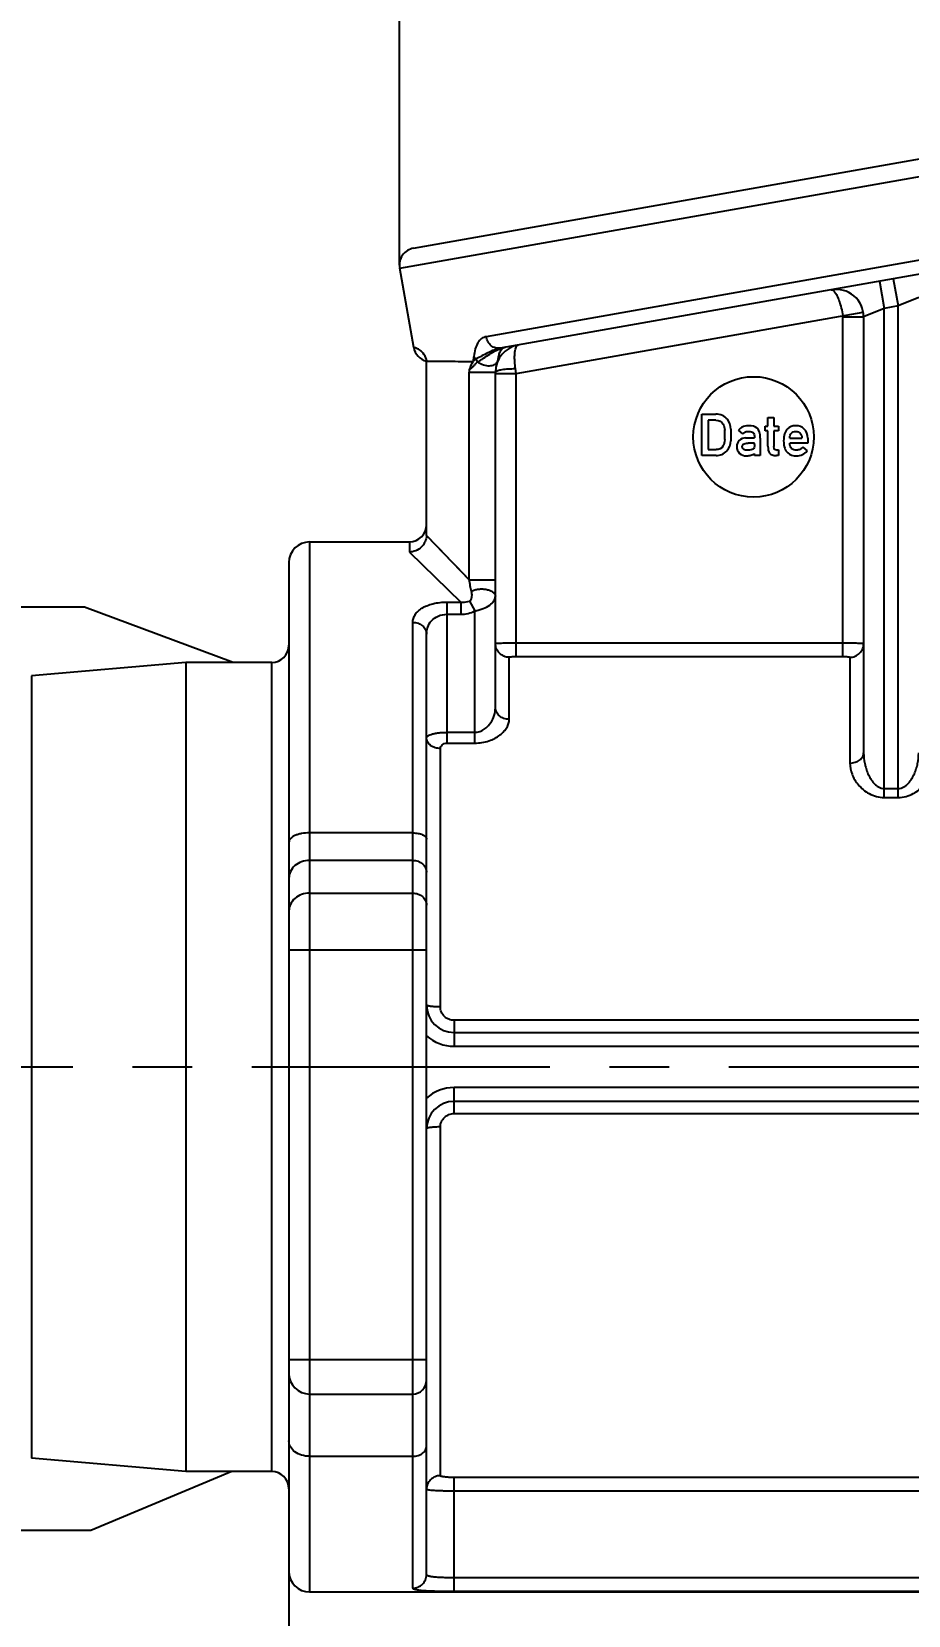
# Model space of a CAD drawing. Header units: millimetres. Extents: x 0 to 420, y 0 to 297.
# Drawn here: x 217.5 to 242.97, y 138.15 to 184.15 of the extents above; entities that cross this region are included whole.
import ezdxf
from ezdxf.enums import TextEntityAlignment as Align

# ---------------------------------------------------------------- set-up
doc = ezdxf.new("R2010")
doc.units = ezdxf.units.MM
doc.header["$LTSCALE"] = 23.1
doc.linetypes.add('CENTER', pattern=[0.6, 0.375, -0.075, 0.075, -0.075])
doc.layers.get('0').update_dxf_attribs({"linetype": 'CONTINUOUS'})
doc.layers.add('STARTBEZUEGE', color=7, linetype='CONTINUOUS')
doc.styles.get("Standard").update_dxf_attribs({"font": 'arial.ttf'})
doc.styles.add('TEXTSTYLE_3', font='arial.ttf')
doc.styles.add('TEXTSTYLE_6', font='symbol_asme.ttf')
doc.dimstyles.new('DIMSTYLE_1', dxfattribs={"dimtxt": 3, "dimasz": 3.3, "dimexe": 1.5, "dimexo": 0, "dimgap": 0.75, "dimtad": 1, "dimdec": 3, "dimdsep": 46, "dimtxsty": 'STANDARD', "dimblk": '_FILLED', "dimblk1": '_FILLED', "dimblk2": '_FILLED', "dimcen": 0.09, "dimadec": 3, "dimazin": 2, "dimtol": 1, "dimtp": 1, "dimtm": 1, "dimtfac": 0.6, "dimtdec": 3, "dimtofl": 0, "dimtmove": 0, "dimatfit": 3, "dimldrblk": '_FILLED', "dimfxl": 1, "dimtolj": 1, "dimarcsym": 0})
doc.dimstyles.new('DIMSTYLE_11', dxfattribs={"dimtxt": 3, "dimasz": 3.3, "dimexe": 1.5, "dimexo": 0, "dimgap": 0.75, "dimtad": 1, "dimdec": 0, "dimdsep": 46, "dimtxsty": 'STANDARD', "dimblk": '_FILLED', "dimblk1": '_FILLED', "dimblk2": '_FILLED', "dimcen": 0.09, "dimadec": 3, "dimazin": 2, "dimtp": 0.2, "dimtm": 0.2, "dimtfac": 1, "dimtdec": 0, "dimtofl": 0, "dimtmove": 0, "dimatfit": 3, "dimldrblk": '_FILLED', "dimfxl": 1, "dimtolj": 1, "dimarcsym": 0})
doc.dimstyles.new('DIMSTYLE_12', dxfattribs={"dimtxt": 3, "dimasz": 3.3, "dimexe": 1.5, "dimexo": 0, "dimgap": 0.75, "dimtad": 1, "dimdec": 0, "dimdsep": 46, "dimtxsty": 'STANDARD', "dimblk": '_FILLED', "dimblk1": '_FILLED', "dimblk2": '_FILLED', "dimcen": 0.09, "dimadec": 3, "dimazin": 2, "dimtp": 0.3, "dimtm": 0.3, "dimtfac": 1, "dimtdec": 0, "dimtofl": 0, "dimtmove": 0, "dimatfit": 3, "dimldrblk": '_FILLED', "dimfxl": 1, "dimtolj": 1, "dimarcsym": 0})
doc.dimstyles.new('DIMSTYLE_4', dxfattribs={"dimtxt": 3, "dimasz": 3.3, "dimexe": 1.5, "dimexo": 0, "dimgap": 0.75, "dimtad": 1, "dimdec": 3, "dimdsep": 46, "dimtxsty": 'STANDARD', "dimblk": '_FILLED', "dimblk1": '_FILLED', "dimblk2": '_FILLED', "dimcen": 0.09, "dimadec": 3, "dimazin": 2, "dimtol": 1, "dimtp": 0.2, "dimtm": 0.2, "dimtfac": 0.6, "dimtdec": 3, "dimtofl": 0, "dimtmove": 0, "dimatfit": 3, "dimldrblk": '_FILLED', "dimfxl": 1, "dimtolj": 1, "dimarcsym": 0})
doc.dimstyles.new('DIMSTYLE_9', dxfattribs={"dimtxt": 3, "dimasz": 3.3, "dimexe": 1.5, "dimexo": 0, "dimgap": 0.75, "dimtad": 1, "dimdec": 3, "dimdsep": 46, "dimtxsty": 'STANDARD', "dimblk": '_FILLED', "dimblk1": '_FILLED', "dimblk2": '_FILLED', "dimcen": 0.09, "dimadec": 3, "dimazin": 2, "dimtol": 1, "dimtp": 0.3, "dimtm": 0.3, "dimtfac": 0.6, "dimtdec": 3, "dimtofl": 0, "dimtmove": 0, "dimatfit": 3, "dimldrblk": '_FILLED', "dimfxl": 1, "dimtolj": 1, "dimarcsym": 0})

# ---------------------------------------------------------------- blocks, each defined once
blk = doc.blocks.new('_FILLED')
at = {"color": 0, "linetype": 'BYBLOCK'}
blk.add_solid([(0, 0), (-1, 0.152), (-1, -0.152)], dxfattribs=at)
blk = doc.blocks.new('*D0')
at = {"color": 2, "linetype": 'CONTINUOUS'}
for p, q in [((201.273, 164.846), (201.273, 217.58)), ((296.773, 168.987), (296.773, 217.58)), ((201.273, 216.08), (249.023, 216.08)), ((296.773, 216.08), (249.023, 216.08))]:
    blk.add_line(p, q, dxfattribs=at)
at = {"color": 2, "linetype": 'CONTINUOUS', "xscale": 3.3, "yscale": 3.3, "zscale": 3.3, "rotation": 180}
blk.add_blockref('_FILLED', (201.273, 216.08), dxfattribs=at)
at = {"color": 2, "linetype": 'CONTINUOUS', "xscale": 3.3, "yscale": 3.3, "zscale": 3.3}
blk.add_blockref('_FILLED', (296.773, 216.08), dxfattribs=at)
at = {"color": 2, "linetype": 'CONTINUOUS', "style": 'TEXTSTYLE_3'}
for s, p in [('+1', (253.099, 219.38)), ('-1', (252.785, 216.98))]:
    blk.add_text(s, height=1.8, dxfattribs=at).set_placement(p, align=Align.CENTER)
at = {"color": 2, "linetype": 'CONTINUOUS'}
blk.add_text('95.5', height=3, dxfattribs=at).set_placement((247.591, 217.58), align=Align.CENTER)
blk = doc.blocks.new('*D3')
at = {"color": 2, "linetype": 'CONTINUOUS'}
for p, q in [((179.273, 167.436), (179.273, 188.858)), ((179.273, 188.858), (179.273, 154.024)), ((187.273, 167.436), (177.773, 167.436)), ((200.273, 167.436), (189.273, 167.436)), ((219.037, 167.436), (202.273, 167.436)), ((223.349, 165.83), (219.037, 167.436)), ((224.315, 165.83), (223.349, 165.83)), ((179.273, 135.612), (179.273, 154.024)), ((223.319, 142.33), (219.215, 140.612)), ((223.847, 142.33), (223.319, 142.33)), ((187.273, 140.612), (177.773, 140.612)), ((179.273, 140.612), (179.273, 135.612)), ((200.273, 140.612), (189.273, 140.612)), ((219.215, 140.612), (202.273, 140.612))]:
    blk.add_line(p, q, dxfattribs=at)
at = {"color": 2, "linetype": 'CONTINUOUS', "xscale": 3.3, "yscale": 3.3, "zscale": 3.3}
for p, rotation in [((179.273, 167.436), 270), ((179.273, 140.612), 90)]:
    blk.add_blockref('_FILLED', p, dxfattribs=dict(at, rotation=rotation))
at = {"color": 2, "linetype": 'CONTINUOUS'}
for s, height, style, p in [('+0.2', 1.8, 'TEXTSTYLE_3', (175.973, 183.9)), ('-0.2', 1.8, 'TEXTSTYLE_3', (178.373, 183.9)), ('⌀', 3, 'TEXTSTYLE_6', (177.773, 171.748))]:
    blk.add_text(s, height=height, rotation=90, dxfattribs=dict(at, style=style)).set_placement(p)
blk.add_text('23.5', height=3, rotation=90, dxfattribs=at).set_placement((177.773, 175.748))
blk = doc.blocks.new('*D8')
at = {"color": 2, "linetype": 'CONTINUOUS'}
for p, q in [((201.273, 149.625), (201.273, 123.253)), ((224.973, 139.43), (224.973, 123.253)), ((201.273, 124.753), (213.123, 124.753)), ((224.973, 124.753), (213.123, 124.753))]:
    blk.add_line(p, q, dxfattribs=at)
at = {"color": 2, "linetype": 'CONTINUOUS', "xscale": 3.3, "yscale": 3.3, "zscale": 3.3, "rotation": 180}
blk.add_blockref('_FILLED', (201.273, 124.753), dxfattribs=at)
at = {"color": 2, "linetype": 'CONTINUOUS', "xscale": 3.3, "yscale": 3.3, "zscale": 3.3}
blk.add_blockref('_FILLED', (224.973, 124.753), dxfattribs=at)
at = {"color": 2, "linetype": 'CONTINUOUS', "style": 'TEXTSTYLE_3'}
for s, p in [('+0.2', (217.199, 128.053)), ('-0.2', (216.885, 125.653))]:
    blk.add_text(s, height=1.8, dxfattribs=at).set_placement(p, align=Align.CENTER)
at = {"color": 2, "linetype": 'CONTINUOUS'}
blk.add_text('23.7', height=3, dxfattribs=at).set_placement((210.644, 126.253), align=Align.CENTER)
blk = doc.blocks.new('*D9')
at = {"color": 2, "linetype": 'CONTINUOUS'}
for p, q in [((201.273, 149.625), (201.273, 114.253)), ((266.273, 139.33), (266.273, 114.253)), ((201.273, 115.753), (233.773, 115.753)), ((266.273, 115.753), (233.773, 115.753))]:
    blk.add_line(p, q, dxfattribs=at)
at = {"color": 2, "linetype": 'CONTINUOUS', "xscale": 3.3, "yscale": 3.3, "zscale": 3.3, "rotation": 180}
blk.add_blockref('_FILLED', (201.273, 115.753), dxfattribs=at)
at = {"color": 2, "linetype": 'CONTINUOUS', "xscale": 3.3, "yscale": 3.3, "zscale": 3.3}
blk.add_blockref('_FILLED', (266.273, 115.753), dxfattribs=at)
at = {"color": 2, "linetype": 'CONTINUOUS', "style": 'TEXTSTYLE_3'}
for s, p in [('+0.3', (236.104, 119.053)), ('-0.3', (235.79, 116.653))]:
    blk.add_text(s, height=1.8, dxfattribs=at).set_placement(p, align=Align.CENTER)
at = {"color": 2, "linetype": 'CONTINUOUS'}
blk.add_text('65', height=3, dxfattribs=at).set_placement((231.294, 117.253), align=Align.CENTER)
blk = doc.blocks.new('*D11')
at = {"color": 2, "linetype": 'CONTINUOUS'}
for p, q in [((201.273, 164.846), (201.273, 199.58)), ((228.184, 177.372), (228.184, 199.58)), ((201.273, 198.08), (214.729, 198.08)), ((228.184, 198.08), (214.729, 198.08))]:
    blk.add_line(p, q, dxfattribs=at)
at = {"color": 2, "linetype": 'CONTINUOUS', "xscale": 3.3, "yscale": 3.3, "zscale": 3.3, "rotation": 180}
blk.add_blockref('_FILLED', (201.273, 198.08), dxfattribs=at)
at = {"color": 2, "linetype": 'CONTINUOUS', "xscale": 3.3, "yscale": 3.3, "zscale": 3.3}
blk.add_blockref('_FILLED', (228.184, 198.08), dxfattribs=at)
at = {"color": 2, "linetype": 'CONTINUOUS'}
for s, p in [('(', (211.701, 198.83)), (')', (217.756, 198.83)), ('27', (214.729, 198.83))]:
    blk.add_text(s, height=3, dxfattribs=at).set_placement(p, align=Align.CENTER)
blk = doc.blocks.new('*D12')
at = {"color": 2, "linetype": 'CONTINUOUS'}
for p, q in [((201.273, 164.846), (201.273, 208.58)), ((259.143, 180.235), (259.143, 208.58)), ((201.273, 207.08), (230.208, 207.08)), ((259.143, 207.08), (230.208, 207.08))]:
    blk.add_line(p, q, dxfattribs=at)
at = {"color": 2, "linetype": 'CONTINUOUS', "xscale": 3.3, "yscale": 3.3, "zscale": 3.3, "rotation": 180}
blk.add_blockref('_FILLED', (201.273, 207.08), dxfattribs=at)
at = {"color": 2, "linetype": 'CONTINUOUS', "xscale": 3.3, "yscale": 3.3, "zscale": 3.3}
blk.add_blockref('_FILLED', (259.143, 207.08), dxfattribs=at)
at = {"color": 2, "linetype": 'CONTINUOUS'}
for s, p in [('(', (227.18, 207.83)), ('58', (230.208, 207.83)), (')', (233.236, 207.83))]:
    blk.add_text(s, height=3, dxfattribs=at).set_placement(p, align=Align.CENTER)

msp = doc.modelspace()

# ---------------------------------------------------------------- linework, layer by layer
at = {"color": 9, "linetype": 'CONTINUOUS'}
for p, q in [((228.1915, 177.2853), (258.7206, 182.6684)), ((259.1373, 180.3049), (230.7041, 175.2913)), ((242.1343, 176.9006), (242.2732, 176.1127)), ((242.5343, 176.9711), (242.6732, 176.1833)), ((242.6732, 176.1833), (242.2732, 176.1127)), ((243.2732, 176.4301), (242.6732, 176.1833)), ((242.6732, 161.9061), (242.6732, 176.1833)), ((231.5732, 174.226), (241.661, 176.005)), ((241.0732, 166.0032), (241.0732, 175.8659)), ((241.0732, 175.8659), (241.6732, 175.8659)), ((242.2732, 176.1128), (241.6732, 175.8659)), ((242.2732, 161.9061), (242.2732, 176.1127)), ((231.5732, 174.226), (231.5551, 174.3637)), ((230.2136, 168.2317), (230.2136, 174.2613)), ((230.2136, 174.2613), (230.9732, 174.2613)), ((230.9732, 174.226), (231.5732, 174.226)), ((231.5732, 166.0032), (231.5732, 174.226)), ((225.5732, 169.3299), (225.5732, 138.8299)), ((228.4732, 169.3299), (228.4732, 169.0346)), ((228.9728, 169.5154), (230.2136, 168.2317)), ((229.0395, 169.4469), (229.116, 169.3672)), ((228.4732, 169.0346), (229.969, 167.5838)), ((229.3025, 169.1743), (229.4145, 169.0584)), ((229.5407, 168.9279), (229.6823, 168.7814)), ((230.2136, 168.2317), (230.9732, 168.2317)), ((229.5732, 163.486), (229.5732, 167.5838)), ((229.5732, 167.5838), (229.969, 167.5838)), ((229.969, 167.5838), (229.969, 167.2296)), ((230.2193, 167.612), (230.3732, 167.3269)), ((228.5732, 138.9424), (228.5732, 166.9929)), ((229.5732, 167.2296), (229.969, 167.2296)), ((230.3732, 163.486), (230.3732, 167.3269)), ((231.5732, 166.4007), (241.0732, 166.4007)), ((224.4732, 142.3299), (224.4732, 165.8299)), ((231.3732, 164.1774), (231.3732, 165.9796)), ((231.5732, 166.0032), (241.0732, 166.0032)), ((241.2732, 165.9796), (241.2732, 162.9071)), ((217.4982, 165.4384), (217.4982, 142.7214)), ((229.5732, 163.7995), (230.3732, 163.7995)), ((229.3732, 155.8219), (229.3732, 163.3293)), ((229.5732, 163.486), (230.3732, 163.486)), ((242.2732, 162.167), (242.6732, 162.167)), ((242.2732, 161.9061), (242.6732, 161.9061)), ((228.5732, 160.8786), (225.5732, 160.8786)), ((228.5732, 160.0803), (225.5732, 160.0803)), ((225.5732, 159.1284), (228.5732, 159.1284)), ((224.9732, 157.483), (228.9732, 157.483)), ((229.7732, 155.4348), (229.7732, 154.6799)), ((250.3075, 155.4348), (229.7732, 155.4348)), ((229.7732, 154.6799), (251.1498, 154.6799)), ((229.7732, 152.7251), (229.7732, 153.4799)), ((251.1498, 153.4799), (229.7732, 153.4799)), ((229.7732, 152.7251), (250.3075, 152.7251)), ((229.3732, 142.207), (229.3732, 152.338)), ((224.9732, 145.5799), (228.9732, 145.5799)), ((225.5732, 142.771), (228.5732, 142.771)), ((229.7732, 138.8424), (229.7732, 142.1567)), ((250.3075, 142.1567), (229.7732, 142.1567)), ((250.3075, 141.7592), (229.7732, 141.7592)), ((262.4732, 139.2421), (229.7732, 139.2421)), ((262.4732, 138.8424), (229.7732, 138.8424))]:
    msp.add_line(p, q, dxfattribs=at)
at = {"color": 7, "linetype": 'CONTINUOUS'}
for p, q in [((228.5971, 177.8645), (258.1413, 183.074)), ((258.8129, 179.8415), (231.1134, 174.9573)), ((228.5982, 174.9791), (228.1915, 177.2853)), ((241.6732, 175.8659), (241.6732, 163.2013)), ((228.9732, 174.5799), (228.9835, 174.5818)), ((228.9732, 169.5348), (228.9732, 174.5804)), ((230.9732, 164.514), (230.9732, 174.2613)), ((236.9683, 171.8405), (236.9683, 173.0405)), ((236.9683, 173.0405), (237.3751, 173.0405)), ((237.1524, 172.8692), (237.1524, 172.0117)), ((237.3751, 172.8692), (237.1524, 172.8692)), ((237.6352, 172.3061), (237.6352, 172.5791)), ((237.814, 172.6005), (237.814, 172.2708)), ((238.1608, 172.4678), (238.0366, 172.5748)), ((238.8095, 172.5609), (238.8095, 172.6969)), ((238.8095, 172.6969), (238.8919, 172.6969)), ((238.8919, 172.5609), (238.8095, 172.5609)), ((238.8919, 172.6969), (238.8919, 172.9431)), ((238.8919, 172.9431), (239.0632, 172.9431)), ((238.8919, 172.1081), (238.8919, 172.5609)), ((239.0632, 172.9431), (239.0632, 172.6969)), ((239.0632, 172.6969), (239.1949, 172.6969)), ((239.0632, 172.5609), (239.0632, 172.0974)), ((239.1949, 172.5609), (239.0632, 172.5609)), ((239.1949, 172.6969), (239.1949, 172.5609)), ((238.2411, 172.3489), (238.5001, 172.3489)), ((238.5001, 172.2023), (238.3171, 172.2023)), ((238.5001, 172.1595), (238.5001, 172.2023)), ((238.6693, 172.3436), (238.6693, 171.8405)), ((239.5246, 172.3457), (239.8778, 172.3457)), ((240.0523, 172.2023), (239.5246, 172.2023)), ((239.9089, 172.0781), (240.0352, 171.9711)), ((240.0523, 172.3436), (240.0523, 172.2023)), ((237.3858, 171.8405), (236.9683, 171.8405)), ((237.1524, 172.0117), (237.3858, 172.0117)), ((238.5001, 171.8405), (238.5001, 171.8983)), ((238.6693, 171.8405), (238.5001, 171.8405)), ((239.1949, 171.8405), (239.1392, 171.8405)), ((239.1424, 172), (239.1681, 172.001)), ((239.1681, 172.001), (239.1949, 172.0032)), ((239.1949, 172.0032), (239.1949, 171.8405)), ((225.5732, 169.3299), (228.4732, 169.3299)), ((224.9732, 168.7299), (224.9732, 139.4299)), ((228.9732, 139.3394), (228.9732, 166.6542)), ((221.9732, 165.8299), (217.4982, 165.4384)), ((221.9732, 165.8299), (221.9732, 142.3299)), ((224.4732, 165.8299), (221.9732, 165.8299)), ((229.7732, 155.0799), (251.1498, 155.0799)), ((251.1498, 153.0799), (229.7732, 153.0799)), ((225.5732, 144.5799), (228.5732, 144.5799)), ((221.9732, 142.3299), (217.4982, 142.7214)), ((224.4732, 142.3299), (221.9732, 142.3299)), ((225.5732, 138.8299), (265.7732, 138.8299))]:
    msp.add_line(p, q, dxfattribs=at)
at = {"color": 9, "linetype": 'CONTINUOUS'}
for points in [[(241.6849, 175.8707), (241.6761, 175.8671), (241.6732, 175.8659)], [(229.8406, 168.6176), (230.0174, 168.4341), (230.2136, 168.2317)]]:
    msp.add_lwpolyline(points, dxfattribs=at)
at = {"color": 7, "linetype": 'CONTINUOUS'}
msp.add_circle((238.4732, 172.3799), 1.75, dxfattribs=at)
for centre, radius, start, end in [((228.6839, 177.3721), 0.5, 100, 190), ((240.8732, 175.8659), 0.8, 0, 99.57864), ((229.0906, 175.066), 0.5, 190, 256.42182), ((231.7732, 174.2613), 0.8, 100, 180), ((228.4732, 169.8299), 0.5, 270, 360), ((225.5732, 168.7299), 0.6, 90, 180), ((228.4835, 169.5346), 0.4897, 357.75012, 0.02101), ((224.4732, 166.3299), 0.5, 270, 360), ((229.7732, 155.8799), 0.8, 180, 270), ((229.7732, 152.2799), 0.8, 90, 180), ((225.5732, 145.1799), 0.6, 180, 270), ((228.5732, 144.9799), 0.4, 270, 360), ((224.4732, 141.8299), 0.5, 0, 90), ((225.5732, 139.4299), 0.6, 180, 270)]:
    msp.add_arc(centre, radius, start, end, dxfattribs=at)
at = {"color": 9, "linetype": 'CONTINUOUS'}
for centre, radius, start, end in [((240.8732, 175.8659), 0.2, 359.99824, 10), ((231.4065, 174.1474), 0.8485, 100.02646, 105.29578), ((228.503, 174.4968), 0.4875, 12.31314, 15.62375), ((228.5068, 174.4977), 0.4835, 9.99852, 12.30416), ((231.3844, 174.2613), 1.1708, 176.6621, 179.99978), ((229.7732, 155.8799), 1.2, 228.18969, 270), ((229.7732, 152.2799), 1.2, 90, 131.81031)]:
    msp.add_arc(centre, radius, start, end, dxfattribs=at)
for points, knots in [([(240.7339, 176.6537), (240.7414, 176.655), (240.7581, 176.6542), (240.7729, 176.647), (240.7802, 176.6425)], [0, 0, 0, 0, 0.468354, 1, 1, 1, 1]), ([(240.7802, 176.6425), (240.7823, 176.6413), (240.7908, 176.6356), (240.7987, 176.629), (240.8044, 176.6235)], [0, 0, 0, 0, 0.2313707, 1, 1, 1, 1]), ([(240.8044, 176.6235), (240.8065, 176.6216), (240.8153, 176.6129), (240.8234, 176.6036), (240.8293, 176.5962)], [0, 0, 0, 0, 0.2332619, 1, 1, 1, 1]), ([(240.8293, 176.5962), (240.8564, 176.5622), (240.9064, 176.4725), (240.9697, 176.3132), (241.0268, 176.1174), (241.057, 175.9752), (241.0701, 175.9006)], [0, 0, 0, 0, 0.1760103, 0.4119789, 0.6935609, 1, 1, 1, 1]), ([(230.7041, 175.2913), (230.6574, 175.2831), (230.56, 175.244), (230.4487, 175.1132), (230.3798, 174.9281), (230.356, 174.7883), (230.3424, 174.7136)], [0, 0, 0, 0, 0.1955212, 0.4158237, 0.6869032, 1, 1, 1, 1]), ([(231.1134, 174.9573), (231.0689, 174.9495), (230.973, 174.955), (230.8445, 175.0248), (230.7478, 175.1423), (230.7131, 175.2403), (230.7041, 175.2913)], [0, 0, 0, 0, 0.232789, 0.4759849, 0.7332276, 1, 1, 1, 1]), ([(228.9725, 174.6281), (228.954, 174.6941), (228.9032, 174.79), (228.8089, 174.8802), (228.742, 174.9244), (228.6902, 174.9497), (228.6549, 174.963), (228.6329, 174.97), (228.6206, 174.9735), (228.6112, 174.9761), (228.6043, 174.9774), (228.6006, 174.979), (228.5984, 174.9788), (228.5982, 174.9791)], [0, 0, 0, 0, 0.3827955, 0.5839013, 0.7248764, 0.8292552, 0.9058293, 0.9350553, 0.9586572, 0.976837, 0.9897337, 0.9974378, 1, 1, 1, 1]), ([(231.1134, 174.9573), (231.0519, 174.9465), (230.9288, 174.9078), (230.754, 174.8222), (230.5814, 174.7332), (230.4668, 174.6742), (230.4127, 174.6435)], [0, 0, 0, 0, 0.2433319, 0.4982577, 0.7576323, 1, 1, 1, 1]), ([(230.4542, 174.5577), (230.4833, 174.5746), (230.5422, 174.6101), (230.6595, 174.6878), (230.8064, 174.788), (230.9876, 174.8959), (231.1171, 174.948), (231.1827, 174.9658)], [0, 0, 0, 0, 0.1201517, 0.2462502, 0.5038532, 0.7568675, 1, 1, 1, 1]), ([(231.0332, 174.5653), (231.0468, 174.5985), (231.0605, 174.6736), (231.0824, 174.7853), (231.1244, 174.8905), (231.1757, 174.946), (231.2051, 174.9631)], [0, 0, 0, 0, 0.2424121, 0.5112238, 0.7703732, 1, 1, 1, 1]), ([(231.5551, 174.3637), (231.549, 174.409), (231.5398, 174.497), (231.532, 174.6241), (231.5317, 174.7396), (231.5384, 174.8401), (231.5519, 174.9229), (231.5691, 174.9795), (231.5873, 175.0133), (231.6045, 175.0359), (231.6226, 175.0471), (231.6346, 175.0492)], [0, 0, 0, 0, 0.1907143, 0.3695587, 0.5315423, 0.6725346, 0.7895783, 0.8812758, 0.9179619, 0.9490967, 1, 1, 1, 1]), ([(230.2156, 174.3295), (230.2353, 174.3418), (230.2771, 174.3732), (230.3323, 174.4334), (230.3906, 174.4981), (230.4329, 174.5384), (230.4542, 174.5577)], [0, 0, 0, 0, 0.2103579, 0.4709447, 0.7388894, 1, 1, 1, 1]), ([(230.3424, 174.7136), (230.3402, 174.7019), (230.3321, 174.6538), (230.3261, 174.6053), (230.323, 174.5685)], [0, 0, 0, 0, 0.2431257, 1, 1, 1, 1]), ([(230.4127, 174.6435), (230.4058, 174.6494), (230.3811, 174.6714), (230.3575, 174.6949), (230.3423, 174.7136)], [0, 0, 0, 0, 0.2719422, 1, 1, 1, 1]), ([(230.4542, 174.5577), (230.4513, 174.5653), (230.4393, 174.5947), (230.4249, 174.6232), (230.4127, 174.6435)], [0, 0, 0, 0, 0.2561498, 1, 1, 1, 1]), ([(230.4542, 174.5577), (230.5062, 174.5223), (230.6188, 174.4685), (230.769, 174.4423), (230.88, 174.4531), (230.9488, 174.4759), (231.0025, 174.513), (231.0258, 174.5474), (231.0332, 174.5653)], [0, 0, 0, 0, 0.2935322, 0.5748884, 0.7000522, 0.8113209, 0.9097075, 1, 1, 1, 1]), ([(230.9781, 174.2745), (230.9839, 174.2822), (231.005, 174.2958), (231.0459, 174.3114), (231.1029, 174.326), (231.2051, 174.3443), (231.3576, 174.3593), (231.4863, 174.3637), (231.5551, 174.3641)], [0, 0, 0, 0, 0.0487913, 0.1230209, 0.223007, 0.346641, 0.6506225, 1, 1, 1, 1]), ([(230.9732, 174.2614), (230.9732, 174.2625), (230.9736, 174.2672), (230.9759, 174.2716), (230.9781, 174.2745)], [0, 0, 0, 0, 0.2328047, 1, 1, 1, 1]), ([(230.2802, 167.8947), (230.2673, 167.9462), (230.2413, 168.0578), (230.2209, 168.1707), (230.2136, 168.2317)], [0, 0, 0, 0, 0.4637143, 1, 1, 1, 1]), ([(230.2802, 167.8947), (230.3094, 167.912), (230.3763, 167.94), (230.4859, 167.9627), (230.6028, 167.9674), (230.7173, 167.9534), (230.8198, 167.9221), (230.9021, 167.8756), (230.9584, 167.8164), (230.9732, 167.7675), (230.9732, 167.7452)], [0, 0, 0, 0, 0.1273214, 0.2693438, 0.4181729, 0.5646737, 0.7001222, 0.8179511, 0.9160539, 1, 1, 1, 1]), ([(228.5732, 166.9929), (228.5732, 167.0309), (228.5841, 167.1087), (228.6347, 167.2195), (228.7194, 167.3211), (228.8374, 167.4103), (228.9869, 167.4845), (229.2319, 167.562), (229.4344, 167.5838), (229.5732, 167.5838)], [0, 0, 0, 0, 0.089287, 0.1818397, 0.2829919, 0.3972495, 0.5273391, 0.6735499, 1, 1, 1, 1]), ([(229.969, 167.5838), (229.9899, 167.581), (230.0739, 167.5741), (230.1612, 167.5866), (230.2193, 167.612)], [0, 0, 0, 0, 0.2492274, 1, 1, 1, 1]), ([(230.2193, 167.612), (230.2334, 167.6182), (230.2572, 167.6378), (230.2774, 167.6757), (230.2882, 167.7141), (230.2948, 167.7638), (230.2937, 167.8245), (230.2859, 167.8719), (230.2802, 167.8947)], [0, 0, 0, 0, 0.1494761, 0.2856815, 0.41275, 0.5351583, 0.7720176, 1, 1, 1, 1]), ([(230.3732, 167.3269), (230.4154, 167.3344), (230.4976, 167.353), (230.647, 167.4008), (230.8025, 167.4791), (230.9317, 167.6005), (230.9732, 167.701), (230.9732, 167.7452)], [0, 0, 0, 0, 0.1655693, 0.3246496, 0.605817, 0.8293116, 1, 1, 1, 1]), ([(228.5732, 166.9929), (228.6249, 166.9929), (228.7272, 166.9762), (228.8596, 166.903), (228.9509, 166.7908), (228.9732, 166.6986), (228.9732, 166.6542)], [0, 0, 0, 0, 0.2688538, 0.5270211, 0.7693982, 1, 1, 1, 1]), ([(228.9732, 166.6542), (228.9732, 166.7219), (228.9947, 166.8612), (229.1075, 167.0533), (229.3097, 167.1957), (229.4823, 167.2296), (229.5732, 167.2296)], [0, 0, 0, 0, 0.219925, 0.4477498, 0.7046035, 1, 1, 1, 1]), ([(229.969, 167.2296), (230.0389, 167.2296), (230.179, 167.2445), (230.3117, 167.2937), (230.3732, 167.3269)], [0, 0, 0, 0, 0.5000797, 1, 1, 1, 1]), ([(230.9732, 166.3763), (230.9732, 166.3776), (230.9782, 166.3799), (230.9861, 166.3817), (231.0009, 166.3841), (231.0205, 166.3862), (231.0457, 166.3884), (231.0889, 166.3913), (231.1542, 166.3943), (231.2439, 166.3971), (231.3464, 166.3991), (231.4575, 166.4004), (231.5341, 166.4007), (231.5732, 166.4007)], [0, 0, 0, 0, 0.0063735, 0.0212868, 0.0453622, 0.078497, 0.1204365, 0.170798, 0.2948198, 0.4458974, 0.6182496, 0.805417, 1, 1, 1, 1]), ([(231.3732, 165.9796), (231.3212, 165.9796), (231.2161, 166.0002), (231.0832, 166.0884), (230.994, 166.2202), (230.9732, 166.3247), (230.9732, 166.3763)], [0, 0, 0, 0, 0.251, 0.5013708, 0.7509392, 1, 1, 1, 1]), ([(241.0732, 166.4007), (241.1122, 166.4007), (241.1888, 166.4004), (241.2999, 166.3991), (241.4023, 166.3971), (241.4921, 166.3943), (241.5574, 166.3913), (241.6006, 166.3884), (241.6258, 166.3863), (241.6454, 166.3841), (241.6602, 166.3817), (241.6681, 166.3798), (241.6732, 166.3776), (241.6732, 166.3763)], [0, 0, 0, 0, 0.1945049, 0.3815536, 0.5539088, 0.7050114, 0.8290726, 0.8794616, 0.9214212, 0.9545931, 0.9786905, 0.993623, 1, 1, 1, 1]), ([(241.2732, 165.9796), (241.3252, 165.9796), (241.4302, 166.0002), (241.5631, 166.0884), (241.6523, 166.2202), (241.6732, 166.3247), (241.6732, 166.3763)], [0, 0, 0, 0, 0.251, 0.5013708, 0.7509392, 1, 1, 1, 1]), ([(231.3732, 165.9796), (231.3732, 165.9817), (231.3791, 165.9864), (231.3907, 165.9898), (231.4096, 165.9939), (231.4457, 165.9985), (231.501, 166.0023), (231.5479, 166.0032), (231.5732, 166.0032)], [0, 0, 0, 0, 0.0308156, 0.0920377, 0.1862343, 0.3104382, 0.6288072, 1, 1, 1, 1]), ([(241.0732, 166.0032), (241.0984, 166.0032), (241.1453, 166.0023), (241.2007, 165.9985), (241.2368, 165.9939), (241.2557, 165.9898), (241.2673, 165.9864), (241.2732, 165.9817), (241.2732, 165.9796)], [0, 0, 0, 0, 0.3710044, 0.6893943, 0.813634, 0.9078764, 0.9691561, 1, 1, 1, 1]), ([(230.3732, 163.7995), (230.4231, 163.7995), (230.5214, 163.8162), (230.6502, 163.8813), (230.7544, 163.9697), (230.8605, 164.1011), (230.9476, 164.2826), (230.9732, 164.4387), (230.9732, 164.514)], [0, 0, 0, 0, 0.1463437, 0.2862317, 0.4183888, 0.5439374, 0.7792431, 1, 1, 1, 1]), ([(231.3732, 164.1774), (231.3214, 164.1774), (231.2192, 164.1941), (231.087, 164.2667), (230.9955, 164.3781), (230.9732, 164.4699), (230.9732, 164.514)], [0, 0, 0, 0, 0.269545, 0.5280288, 0.7701356, 1, 1, 1, 1]), ([(228.9732, 163.6377), (228.9732, 163.6488), (228.9841, 163.6747), (229.021, 163.704), (229.076, 163.7309), (229.1496, 163.7544), (229.2395, 163.7739), (229.3428, 163.7884), (229.4556, 163.7974), (229.5335, 163.7995), (229.5732, 163.7995)], [0, 0, 0, 0, 0.0516038, 0.1206812, 0.2145479, 0.334077, 0.4771469, 0.6396736, 0.8162341, 1, 1, 1, 1]), ([(230.3732, 163.486), (230.512, 163.486), (230.7738, 163.5277), (231.0571, 163.6728), (231.2212, 163.822), (231.307, 163.9366), (231.3603, 164.0555), (231.3732, 164.138), (231.3732, 164.1774)], [0, 0, 0, 0, 0.3143437, 0.5887729, 0.707411, 0.8140845, 0.9106015, 1, 1, 1, 1]), ([(229.3732, 163.3293), (229.3216, 163.3293), (229.2206, 163.3443), (229.0889, 163.4098), (228.9964, 163.5112), (228.9732, 163.597), (228.9732, 163.6377)], [0, 0, 0, 0, 0.279036, 0.5419732, 0.7804426, 1, 1, 1, 1]), ([(229.3732, 163.3293), (229.3732, 163.3483), (229.3825, 163.3886), (229.4242, 163.4406), (229.4907, 163.4772), (229.5446, 163.486), (229.5732, 163.486)], [0, 0, 0, 0, 0.2026908, 0.4274188, 0.6937715, 1, 1, 1, 1]), ([(241.2732, 162.9071), (241.3248, 162.9071), (241.4252, 162.9212), (241.5564, 162.9832), (241.6494, 163.0796), (241.6732, 163.1625), (241.6732, 163.2013)], [0, 0, 0, 0, 0.2839436, 0.549262, 0.7859091, 1, 1, 1, 1]), ([(241.2732, 162.9071), (241.2732, 162.7978), (241.3212, 162.5673), (241.4769, 162.3101), (241.6592, 162.1288), (241.8345, 162.0098), (242.0426, 161.9264), (242.1955, 161.9061), (242.2732, 161.9061)], [0, 0, 0, 0, 0.2111758, 0.4434202, 0.5705075, 0.7059101, 0.8498689, 1, 1, 1, 1]), ([(241.6732, 163.2013), (241.6732, 163.0996), (241.6896, 162.9454), (241.7407, 162.745), (241.7958, 162.5959), (241.8696, 162.4516), (241.9506, 162.3399), (242.0313, 162.2617), (242.1021, 162.2115), (242.1836, 162.1759), (242.2432, 162.167), (242.2732, 162.167)], [0, 0, 0, 0, 0.2356594, 0.3560841, 0.4784344, 0.603034, 0.7305183, 0.7958417, 0.8624872, 0.9306595, 1, 1, 1, 1]), ([(242.6732, 162.167), (242.7031, 162.167), (242.7628, 162.1759), (242.8442, 162.2116), (242.9151, 162.2617), (242.9958, 162.34), (243.0768, 162.4517), (243.1506, 162.5959), (243.2056, 162.7451), (243.2568, 162.9454), (243.2732, 163.0996), (243.2732, 163.2013)], [0, 0, 0, 0, 0.0693336, 0.1375129, 0.204175, 0.2695308, 0.3970151, 0.5216106, 0.64395, 0.764361, 1, 1, 1, 1]), ([(242.6732, 161.9061), (242.7509, 161.9061), (242.9038, 161.9264), (243.1119, 162.0098), (243.2872, 162.1288), (243.4695, 162.3101), (243.6252, 162.5673), (243.6732, 162.7978), (243.6732, 162.9071)], [0, 0, 0, 0, 0.1501018, 0.2940689, 0.4294904, 0.5565803, 0.7888219, 1, 1, 1, 1]), ([(225.5732, 160.8786), (225.4963, 160.8786), (225.3835, 160.8693), (225.2425, 160.8364), (225.1517, 160.8039), (225.0765, 160.7642), (225.0194, 160.7185), (224.9823, 160.6673), (224.9732, 160.629), (224.9732, 160.6112)], [0, 0, 0, 0, 0.3268905, 0.478069, 0.6153655, 0.7357778, 0.838144, 0.9242391, 1, 1, 1, 1]), ([(228.5732, 160.8786), (228.6244, 160.8786), (228.7209, 160.8706), (228.8332, 160.8398), (228.9043, 160.8024), (228.9424, 160.7719), (228.9671, 160.7378), (228.9732, 160.7122), (228.9732, 160.7003)], [0, 0, 0, 0, 0.3270508, 0.6151769, 0.7356482, 0.8380646, 0.924202, 1, 1, 1, 1]), ([(225.5732, 160.0803), (225.4955, 160.0803), (225.3415, 160.0544), (225.1428, 159.9417), (225.0062, 159.7694), (224.9732, 159.6287), (224.9732, 159.5606)], [0, 0, 0, 0, 0.2663474, 0.5234003, 0.7667651, 1, 1, 1, 1]), ([(228.5732, 160.0803), (228.625, 160.0803), (228.7276, 160.063), (228.8601, 159.9879), (228.9512, 159.873), (228.9732, 159.7792), (228.9732, 159.7338)], [0, 0, 0, 0, 0.2663474, 0.5234003, 0.7667651, 1, 1, 1, 1]), ([(225.5732, 159.1284), (225.4955, 159.1284), (225.3415, 159.1025), (225.1428, 158.9898), (225.0062, 158.8176), (224.9732, 158.6768), (224.9732, 158.6088)], [0, 0, 0, 0, 0.2663474, 0.5234003, 0.7667651, 1, 1, 1, 1]), ([(228.5732, 159.1284), (228.625, 159.1284), (228.7276, 159.1112), (228.8601, 159.036), (228.9512, 158.9212), (228.9732, 158.8274), (228.9732, 158.782)], [0, 0, 0, 0, 0.2663474, 0.5234003, 0.7667651, 1, 1, 1, 1]), ([(229.3732, 155.8219), (229.3221, 155.8219), (229.2276, 155.8245), (229.1166, 155.834), (229.0445, 155.8463), (229.0111, 155.8546), (228.9912, 155.8625), (228.9801, 155.8684), (228.9732, 155.8754), (228.9732, 155.8799)], [0, 0, 0, 0, 0.3723556, 0.6892616, 0.8121088, 0.9052235, 0.9399314, 0.9667248, 1, 1, 1, 1]), ([(229.7732, 155.4348), (229.7218, 155.4348), (229.618, 155.4543), (229.4852, 155.539), (229.3946, 155.6677), (229.3732, 155.7709), (229.3732, 155.8219)], [0, 0, 0, 0, 0.2510783, 0.501627, 0.7512572, 1, 1, 1, 1]), ([(229.3732, 152.338), (229.3732, 152.3889), (229.3946, 152.4921), (229.4851, 152.6208), (229.618, 152.7055), (229.7218, 152.7251), (229.7732, 152.7251)], [0, 0, 0, 0, 0.2486423, 0.4982573, 0.7488194, 1, 1, 1, 1]), ([(229.3732, 152.338), (229.3221, 152.338), (229.2276, 152.3354), (229.1166, 152.3259), (229.0445, 152.3136), (229.0111, 152.3053), (228.9912, 152.2974), (228.9801, 152.2915), (228.9732, 152.2845), (228.9732, 152.2799)], [0, 0, 0, 0, 0.3723555, 0.6892614, 0.8121086, 0.9052234, 0.9399313, 0.9667247, 1, 1, 1, 1]), ([(225.5732, 142.771), (225.4958, 142.771), (225.345, 142.7924), (225.148, 142.8859), (225.0292, 143.0115), (224.9812, 143.1272), (224.9732, 143.1867), (224.9732, 143.2159)], [0, 0, 0, 0, 0.2825861, 0.5470464, 0.7835854, 0.8934245, 1, 1, 1, 1]), ([(228.5732, 142.771), (228.6248, 142.771), (228.7253, 142.7852), (228.8566, 142.8478), (228.9494, 142.945), (228.9732, 143.0284), (228.9732, 143.0676)], [0, 0, 0, 0, 0.2830873, 0.5480166, 0.7849752, 1, 1, 1, 1]), ([(229.3732, 142.207), (229.3212, 142.207), (229.2162, 142.1865), (229.0833, 142.0986), (228.9941, 141.9671), (228.9732, 141.8628), (228.9732, 141.8113)], [0, 0, 0, 0, 0.2512598, 0.5017388, 0.7511999, 1, 1, 1, 1]), ([(229.7732, 142.1567), (229.7227, 142.1567), (229.6288, 142.1586), (229.5182, 142.1659), (229.4457, 142.176), (229.4119, 142.1832), (229.3916, 142.1903), (229.3803, 142.1958), (229.3732, 142.2026), (229.3732, 142.207)], [0, 0, 0, 0, 0.3698632, 0.6872275, 0.8110966, 0.9052188, 0.9402185, 0.9671141, 1, 1, 1, 1]), ([(229.7732, 141.7592), (229.7211, 141.7592), (229.619, 141.7598), (229.4707, 141.7623), (229.3341, 141.7665), (229.2144, 141.7722), (229.116, 141.7794), (229.0433, 141.7875), (228.9988, 141.7962), (228.9786, 141.8036), (228.9732, 141.809), (228.9732, 141.8113)], [0, 0, 0, 0, 0.1936988, 0.3799669, 0.5515953, 0.7020719, 0.8256934, 0.9179244, 0.9757008, 0.9915045, 1, 1, 1, 1]), ([(228.5732, 138.9424), (228.6252, 138.9424), (228.7302, 138.963), (228.8632, 139.0513), (228.9523, 139.1832), (228.9732, 139.2878), (228.9732, 139.3394)], [0, 0, 0, 0, 0.2508853, 0.5012085, 0.7508242, 1, 1, 1, 1]), ([(229.7732, 138.8424), (229.6181, 138.8424), (229.3934, 138.8439), (229.1083, 138.8515), (228.9521, 138.8589), (228.8426, 138.8672), (228.7736, 138.8742), (228.7142, 138.8824), (228.6651, 138.8914), (228.6258, 138.9021), (228.5944, 138.9139), (228.5732, 138.9307), (228.5732, 138.9424)], [0, 0, 0, 0, 0.3817399, 0.5529182, 0.7018686, 0.7663083, 0.8233392, 0.8725487, 0.913653, 0.9465184, 0.9712806, 1, 1, 1, 1]), ([(229.7732, 139.2421), (229.7209, 139.2421), (229.6185, 139.2427), (229.4697, 139.2455), (229.3328, 139.2507), (229.2129, 139.259), (229.1259, 139.2694), (229.0685, 139.2807), (229.0351, 139.2897), (229.0086, 139.2998), (228.9891, 139.3112), (228.9764, 139.3242), (228.9732, 139.3347), (228.9732, 139.3394)], [0, 0, 0, 0, 0.1900263, 0.3726795, 0.5409314, 0.6883736, 0.8096658, 0.8592813, 0.9011595, 0.9352903, 0.9620843, 0.9827363, 1, 1, 1, 1])]:
    msp.add_open_spline(points, degree=3, knots=knots, dxfattribs=at)
for points in [[(231.2051, 174.9631), (231.2216, 174.9727), (231.24, 174.9796), (231.2588, 174.9829)], [(230.4127, 174.6435), (230.3798, 174.6227), (230.3471, 174.5991), (230.323, 174.5685)]]:
    msp.add_open_spline(points, degree=3, dxfattribs=at)
at = {"color": 7, "linetype": 'CONTINUOUS'}
for points, knots in [([(228.9835, 174.5818), (229.063, 174.5816), (229.2437, 174.5796), (229.5469, 174.5779), (229.914, 174.5751), (230.1798, 174.5711), (230.323, 174.5685)], [0, 0, 0, 0, 0.1779906, 0.4046913, 0.6791079, 1, 1, 1, 1]), ([(230.2156, 174.3295), (230.224, 174.3505), (230.256, 174.4318), (230.2907, 174.5124), (230.323, 174.5685)], [0, 0, 0, 0, 0.2587439, 1, 1, 1, 1]), ([(228.9728, 169.5153), (228.9703, 169.4527), (228.9401, 169.3266), (228.8274, 169.1688), (228.6645, 169.0625), (228.5367, 169.0358), (228.4732, 169.0346)], [0, 0, 0, 0, 0.2477641, 0.49773, 0.7490021, 1, 1, 1, 1])]:
    msp.add_open_spline(points, degree=3, knots=knots, dxfattribs=at)
for points in [[(237.7129, 172.8945), (237.6331, 172.9912), (237.5207, 173.0405), (237.3751, 173.0405)], [(237.3751, 172.8692), (237.4768, 172.8692), (237.5496, 172.8285), (237.5942, 172.7492)], [(237.5942, 172.7492), (237.6213, 172.7011), (237.6352, 172.6444), (237.6352, 172.5791)], [(237.814, 172.6005), (237.814, 172.7161), (237.7797, 172.8135), (237.7129, 172.8945)], [(238.1426, 172.6637), (238.1158, 172.6487), (238.0805, 172.6187), (238.0366, 172.5748)], [(238.3235, 172.7054), (238.2518, 172.7054), (238.1918, 172.6915), (238.1426, 172.6637)], [(238.1608, 172.4678), (238.1897, 172.4956), (238.209, 172.5127), (238.2176, 172.518)], [(238.2176, 172.518), (238.2422, 172.5331), (238.2775, 172.5406), (238.3235, 172.5406)], [(238.5761, 172.6358), (238.5248, 172.6819), (238.4402, 172.7054), (238.3235, 172.7054)], [(238.3235, 172.5406), (238.3942, 172.5406), (238.4413, 172.5277), (238.4645, 172.5039)], [(238.4645, 172.5039), (238.4884, 172.4795), (238.5001, 172.4282), (238.5001, 172.3489)], [(238.6693, 172.3436), (238.6693, 172.4828), (238.6382, 172.5802), (238.5761, 172.6358)], [(239.4593, 172.6123), (239.3843, 172.5373), (239.3479, 172.4207), (239.3479, 172.2633)], [(239.7001, 172.7033), (239.5995, 172.7033), (239.5192, 172.6722), (239.4593, 172.6123)], [(239.5741, 172.4921), (239.6038, 172.5224), (239.6455, 172.5384), (239.7001, 172.5384)], [(239.9482, 172.6098), (239.8832, 172.6722), (239.8008, 172.7033), (239.7001, 172.7033)], [(239.7001, 172.5384), (239.7547, 172.5384), (239.7975, 172.5213), (239.8297, 172.4892)], [(240.0523, 172.3436), (240.0523, 172.4549), (240.017, 172.5438), (239.9482, 172.6098)], [(237.5847, 172.1082), (237.5421, 172.0439), (237.4757, 172.0117), (237.3858, 172.0117)], [(237.6352, 172.3061), (237.6352, 172.2248), (237.6181, 172.1584), (237.5847, 172.1082)], [(237.6964, 171.9741), (237.7744, 172.0578), (237.814, 172.1573), (237.814, 172.2708)], [(238.0596, 172.2756), (238.0099, 172.2269), (237.9852, 172.168), (237.9852, 172.0974)], [(237.9852, 172.0974), (237.9852, 172.0171), (238.0131, 171.9518), (238.0704, 171.9021)], [(238.2411, 172.3489), (238.1694, 172.3489), (238.1094, 172.3243), (238.0596, 172.2756)], [(238.1458, 172.0974), (238.1458, 172.1274), (238.1554, 172.1509), (238.1758, 172.168)], [(238.1926, 172.0187), (238.1608, 172.0385), (238.1458, 172.0653), (238.1458, 172.0974)], [(238.1758, 172.168), (238.2025, 172.1905), (238.2496, 172.2023), (238.3171, 172.2023)], [(238.5001, 172.1595), (238.5001, 172.091), (238.4873, 172.046), (238.4616, 172.0246)], [(238.8919, 172.1081), (238.8919, 172.0182), (238.9069, 171.9529), (238.9367, 171.911)], [(239.0865, 172.0169), (239.0707, 172.0321), (239.0632, 172.0588), (239.0632, 172.0974)], [(239.3479, 172.2633), (239.3479, 172.1017), (239.3886, 171.985), (239.4697, 171.913)], [(239.5246, 172.3457), (239.5246, 172.41), (239.5406, 172.4581), (239.5741, 172.4921)], [(239.5792, 172.045), (239.5428, 172.0792), (239.5246, 172.1316), (239.5246, 172.2023)], [(239.7248, 171.9968), (239.6616, 171.9968), (239.6134, 172.0128), (239.5792, 172.045)], [(239.9089, 172.0781), (239.8832, 172.0524), (239.8554, 172.0321), (239.8234, 172.0177)], [(239.8297, 172.4892), (239.8618, 172.4571), (239.8778, 172.4089), (239.8778, 172.3457)], [(237.3858, 171.8405), (237.5099, 171.8405), (237.6127, 171.8844), (237.6964, 171.9741)], [(238.0704, 171.9021), (238.1255, 171.8544), (238.1918, 171.8308), (238.2721, 171.8308)], [(238.2935, 171.9925), (238.255, 171.9925), (238.2207, 172.001), (238.1926, 172.0187)], [(238.2721, 171.8308), (238.3171, 171.8308), (238.3588, 171.8373), (238.3993, 171.8497)], [(238.4616, 172.0246), (238.4359, 172.0032), (238.3792, 171.9925), (238.2935, 171.9925)], [(238.3993, 171.8497), (238.4391, 171.8619), (238.4723, 171.8779), (238.5001, 171.8983)], [(238.9367, 171.911), (238.9701, 171.864), (239.0375, 171.8405), (239.1392, 171.8405)], [(239.1424, 172), (239.1167, 172), (239.0985, 172.0053), (239.0865, 172.0169)], [(239.4697, 171.913), (239.5321, 171.8576), (239.6188, 171.8298), (239.728, 171.8298)], [(239.8234, 172.0177), (239.7911, 172.0032), (239.759, 171.9968), (239.7248, 171.9968)], [(239.728, 171.8298), (239.8457, 171.8298), (239.9485, 171.8769), (240.0352, 171.9711)]]:
    msp.add_open_spline(points, degree=3, dxfattribs=at)
at = {"layer": 'STARTBEZUEGE', "color": 2, "linetype": 'CENTER'}
msp.add_line((196.1738, 154.0799), (301.7732, 154.0799), dxfattribs=at)

# ---------------------------------------------------------------- dimensions: what is measured, and where the dimension line sits
at = {"color": 2, "linetype": 'CONTINUOUS'}
for base, p1, p2, dimstyle, picture, middle in [((201.2732, 216.0799), (296.7732, 168.9871), (201.2732, 164.8455), 'DIMSTYLE_1', '*D0', (249.0232, 216.0799)), ((201.2732, 124.7528), (224.9732, 139.4299), (201.2732, 149.625), 'DIMSTYLE_4', '*D8', (213.1232, 124.7528)), ((201.2732, 115.7528), (266.2732, 139.3299), (201.2732, 149.625), 'DIMSTYLE_9', '*D9', (233.7732, 115.7528))]:
    dim = msp.add_linear_dim(base=base, p1=p1, p2=p2, angle=180, dimstyle=dimstyle, dxfattribs=at)
    dim.commit()
    dim.dimension.update_dxf_attribs({"geometry": picture, "text_midpoint": middle, "dimtype": 160})
for base, p2, dimstyle, picture, middle in [((259.1434, 207.0799), (259.1434, 180.2354), 'DIMSTYLE_12', '*D12', (230.2083, 207.0799)), ((228.1839, 198.0799), (228.1839, 177.3721), 'DIMSTYLE_11', '*D11', (214.7286, 198.0799))]:
    dim = msp.add_linear_dim(base=base, p1=(201.2732, 164.8455), p2=p2, text='(<>)', dimstyle=dimstyle, dxfattribs=at)
    dim.commit()
    dim.dimension.update_dxf_attribs({"geometry": picture, "text_midpoint": middle, "dimtype": 160})
dim = msp.add_linear_dim(base=(179.2732, 165.8299), p1=(223.8467, 142.3299), p2=(224.3151, 165.8299), angle=90, text='{\\fSymbol_ASME;\\W1.0;⌀}<>', dimstyle='DIMSTYLE_4', dxfattribs=at)
dim.commit()
dim.dimension.update_dxf_attribs({"geometry": '*D3', "text_midpoint": (179.2732, 180.303), "dimtype": 160})

doc.saveas('drawing.dxf')
